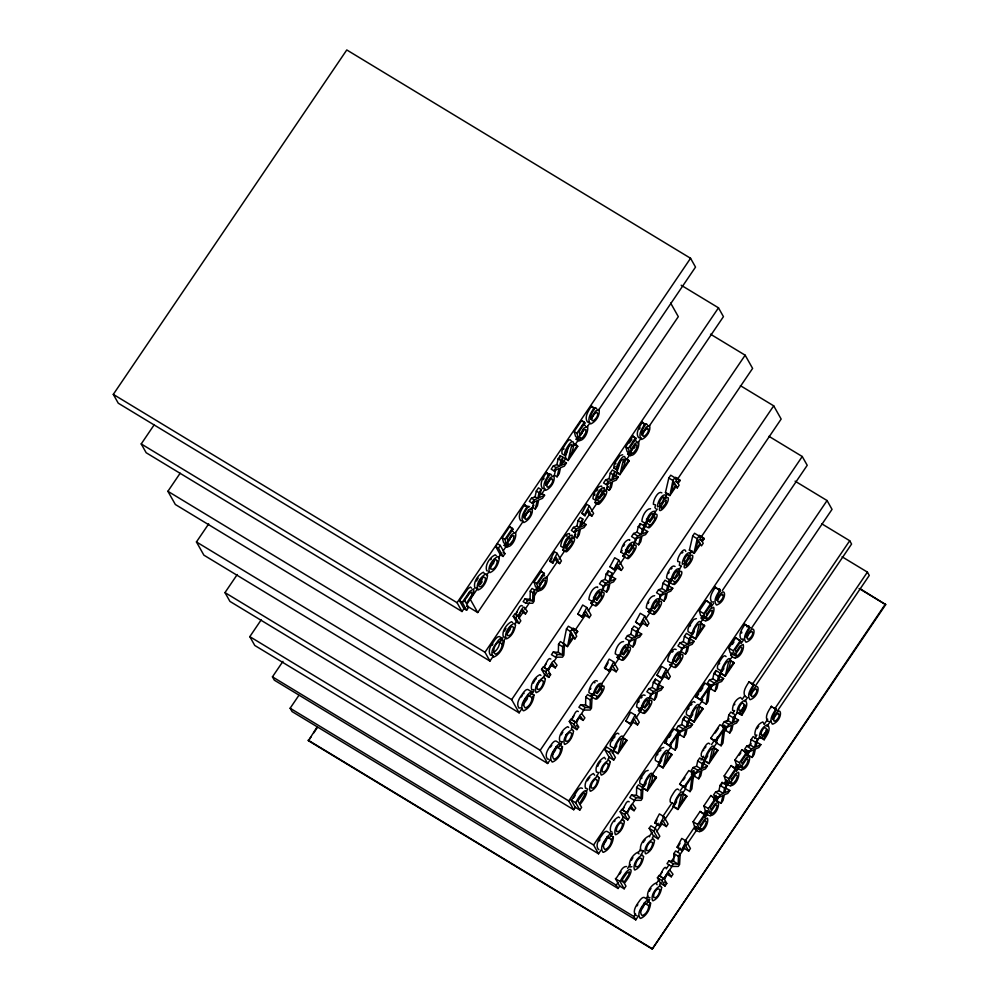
<?xml version="1.0" encoding="UTF-8"?>
<svg xmlns="http://www.w3.org/2000/svg" width="999" height="999" viewBox="0 0 999 999"><rect width="100%" height="100%" fill="white"/><g stroke="black" fill="none" stroke-linecap="round" stroke-linejoin="round"><path stroke-width="1.5" d="M530.082 599.3L530.244 591.146L532.08 588.436L534.715 590.034L534.115 601.223L532.754 603.234L525.774 603.234L523.139 601.635L524.975 598.925L530.082 599.3L532.717 600.899L532.879 592.744L534.715 590.034M558.366 652.372L558.528 644.243L560.364 641.558L564.46 644.03L563.861 655.169L562.499 657.18L555.556 657.167L551.448 654.682L553.284 651.997L558.366 652.372L562.462 654.857L562.637 646.728L564.46 644.03M585.589 705.044L585.751 697.165L587.524 694.555L592.07 697.302L591.495 708.104L590.172 710.052L583.441 710.039L578.896 707.292L580.669 704.67L585.589 705.044L590.134 707.791L590.297 699.924L592.07 697.302M636.475 795.341L631.555 794.979L629.782 797.589L634.315 800.349L641.058 800.349L642.382 798.401L642.956 787.612L641.183 790.221L641.021 798.101L636.475 795.341L636.638 787.462L638.411 784.852L647.502 790.833L656.455 777.647L651.473 774.138M673.713 861.413L673.875 853.546L675.649 850.923L680.182 853.683L679.607 864.472L678.284 866.433L671.553 866.42L667.007 863.66L668.781 861.051L673.713 861.413L678.246 864.172L678.408 856.293L680.182 853.683M482.854 576.898L481.356 581.443L478.121 585.214M583.503 428.933L582.08 432.867L578.346 438.211L575.611 436.551L574.15 431.531L581.668 420.442L584.927 423.014L578.983 431.78L579.757 434.577L583.916 428.146L587.462 426.348C589.335 431.431 582.392 444.992 576.148 439.198L577.322 437.462M671.203 742.831L670.616 747.289L675.162 750.037L676.985 747.352L678.808 732.23L673.975 728.958L664.747 742.569L669.717 746.078L677.11 735.189L675.162 750.037M686.076 784.402L685.501 788.86L690.034 791.62L691.857 788.935L693.693 773.813L688.848 770.529L679.62 784.14L684.602 787.662L691.982 776.76L690.034 791.62M702.285 696.99L701.698 701.435L706.243 704.195L708.054 701.51L709.889 686.388L705.057 683.116L695.828 696.715L700.799 700.237L708.191 689.335L706.243 704.195M717.357 737.075L716.57 743.019L721.116 745.766L722.939 743.094L724.762 727.959L719.929 724.687L710.701 738.298L715.671 741.807L723.064 730.918L721.116 745.766M685.801 551.423C684.477 545.554 676.56 557.942 677.747 561.525L678.821 561.725M549.9 478.421L549.038 481.431L546.191 485.252M741.645 633.116L741.82 632.105M534.19 500.374L532.504 507.367L535.239 509.015L537.262 500.636L532.055 503.009L529.32 501.361L531.48 498.176L535.077 496.778L536.288 491.083L538.473 487.862L541.208 489.522L539.26 497.677L544.605 495.204L541.87 493.543L539.198 494.78M532.055 503.009L534.215 499.837L537.812 498.439L539.023 492.732L541.208 489.522M555.681 469.567L554.333 475.162L557.067 476.81L559.09 468.431L553.896 470.804L551.161 469.155L553.309 465.971L556.905 464.572L558.129 458.878L560.302 455.656L563.036 457.317L561.101 465.472L566.445 462.999L563.698 461.338L561.026 462.574M553.896 470.804L556.056 467.632L559.64 466.233L560.864 460.527L563.036 457.317M575.736 530.869L574.437 536.251L577.072 537.849L579.02 529.782L574.013 532.067L571.378 530.469L573.451 527.41L576.91 526.061L578.084 520.579L580.182 517.482L582.817 519.08L580.943 526.923L586.101 524.537L583.466 522.952L580.894 524.138M574.013 532.067L576.086 529.008L579.545 527.659L580.719 522.165L582.817 519.08M607.929 483.391L606.63 488.773L609.265 490.372L611.201 482.292L606.206 484.59L603.571 482.992L605.644 479.92L609.103 478.583L610.277 473.089L612.375 469.992L615.009 471.59L613.136 479.445L618.281 477.06L615.646 475.462L613.074 476.66M606.206 484.59L608.279 481.518L611.738 480.182L612.911 474.687L615.009 471.59M603.508 585.564L602.534 589.585L606.643 592.07L608.566 584.04L603.583 586.313L599.487 583.828L601.56 580.781L604.994 579.445L606.168 573.975L608.254 570.891L612.362 573.376L610.489 581.193L615.621 578.821L611.513 576.336M603.583 586.313L605.656 583.266L609.103 581.93L610.264 576.46L612.362 573.376M635.551 538.286L634.59 542.307L638.686 544.792L640.621 536.75L635.639 539.035L631.543 536.55L633.603 533.491L637.05 532.167L638.224 526.698L640.309 523.613L644.405 526.098L642.544 533.916L647.677 531.543L643.568 529.058M635.639 539.035L637.712 535.976L641.146 534.64L642.32 529.183L644.405 526.098M629.37 640.272L628.421 644.168L632.966 646.915L634.84 639.123L630.019 641.333L625.474 638.586L627.472 635.626L630.819 634.328L631.942 629.02L633.978 626.036L638.511 628.796L636.713 636.375L641.683 634.065L637.137 631.318M630.019 641.333L632.017 638.373L635.364 637.075L636.488 631.78L638.511 628.796M660.439 594.417L659.502 598.314L664.048 601.073L665.921 593.281L661.088 595.491L656.543 592.732L658.553 589.772L661.9 588.486L663.024 583.179L665.047 580.194L669.592 582.941L667.794 590.521L672.764 588.224L669.355 586.163M661.088 595.491L663.099 592.532L666.433 591.233L667.569 585.938L669.592 582.941M650.761 693.406L649.825 697.302L654.357 700.062L656.243 692.27L651.41 694.48L646.865 691.72L648.875 688.761L652.21 687.462L653.346 682.167L655.369 679.183L659.914 681.93L658.104 689.51L663.074 687.212L658.528 684.452M651.41 694.48L653.408 691.52L656.755 690.222L657.879 684.914L659.914 681.93M681.83 647.564L680.893 651.46L685.439 654.208L687.312 646.415L682.479 648.626L677.946 645.878L679.944 642.919L683.291 641.62L684.415 636.326L686.45 633.329L690.983 636.088L689.185 643.668L694.155 641.358L689.61 638.611M682.479 648.626L684.49 645.666L687.836 644.38L688.96 639.073L690.983 636.088M680.244 730.569L679.308 734.465L683.853 737.225L685.726 729.432L680.893 731.643L676.348 728.883L678.358 725.923L681.693 724.625L682.829 719.33L684.852 716.345L689.397 719.093L687.599 726.673L692.557 724.375L688.024 721.615M680.893 731.643L682.904 728.683L686.238 727.384L687.374 722.077L689.397 719.093M711.325 684.727L710.389 688.623L714.934 691.37L716.807 683.578L711.975 685.789L707.429 683.041L709.44 680.082L712.774 678.783L713.91 673.488L715.933 670.491L720.479 673.251L718.668 680.831L723.638 678.521L719.093 675.774M695.129 772.152L694.193 776.048L698.726 778.795L700.611 771.003L695.779 773.214L691.233 770.466L693.231 767.507L696.578 766.208L697.714 760.901L699.737 757.916L704.283 760.676L702.472 768.256L707.442 765.946L702.896 763.199M711.975 685.789L713.985 682.829L717.319 681.543L718.456 676.236L720.479 673.251M695.779 773.214L697.777 770.254L701.123 768.955L702.247 763.661L704.283 760.676M726.198 726.298L725.262 730.194L729.807 732.954L731.68 725.162L726.847 727.372L722.314 724.612L724.312 721.653L727.659 720.366L728.783 715.059L730.806 712.075L735.351 714.822L733.553 722.402L738.523 720.104L733.978 717.344M726.847 727.372L728.858 724.412L732.192 723.114L733.328 717.806L735.351 714.822M717.482 796.64L716.545 800.536L721.078 803.296L722.964 795.504L718.131 797.714L713.586 794.954L715.596 791.995L718.93 790.709L720.067 785.401L722.09 782.417L726.635 785.164L724.824 792.744L729.794 790.446L725.249 787.699M718.131 797.714L720.129 794.754L723.476 793.456L724.6 788.161L726.635 785.164M748.551 750.798L747.614 754.695L752.16 757.454L754.033 749.65L749.2 751.872L744.667 749.113L746.665 746.153L750.012 744.854L751.136 739.56L753.171 736.575L757.704 739.322L755.906 746.902L760.876 744.605L756.33 741.845M749.2 751.872L751.211 748.913L754.545 747.614L755.681 742.307L757.704 739.322M563.411 644.105L566.445 629.02L568.356 626.211L572.452 628.696L575.274 633.703L577.235 630.819L573.126 628.334L571.828 630.257M577.235 630.819L577.672 631.593L575.711 634.477L576.698 636.226L574.9 638.885L573.913 637.137L567.507 646.59L570.554 631.505L572.452 628.696M677.272 487.887L676.286 486.138L669.867 495.591L665.446 492.544L668.818 478.022L670.716 475.212L674.824 477.697L677.634 482.704L679.595 479.82L675.486 477.335L680.032 480.594L678.084 483.479L679.07 485.227L677.272 487.887L675.212 486.638M669.867 495.591L672.914 480.507L674.824 477.697M689.435 550.062L692.694 535.988L694.542 533.254L699.088 536.013L701.822 540.871L703.708 538.074L699.163 535.314L704.133 538.836L702.247 541.62L703.196 543.319L701.46 545.891L700.499 544.193L694.28 553.371L689.435 550.062L694.28 553.371M693.98 552.822L697.24 538.736L699.088 536.013M559.652 458.379L560.302 455.656M607.642 573.501L608.254 570.891M639.685 526.223L640.309 523.613M654.645 682.205L655.369 679.183M684.128 719.367L684.852 716.345M715.209 673.526L715.933 670.491M721.365 785.451L722.09 782.417M511.476 535.751L509.515 539.972L506.58 542.894M634.652 444.892L632.767 448.963L629.944 451.773M594.63 495.279L594.917 494.093M590.521 689.273L590.809 688.124M601.86 493.881L602.047 493.244M568.955 445.604L564.972 458.154L568.119 460.527L577.734 446.341L574.537 443.856L572.902 446.278M620.704 460.314L616.87 472.39L619.892 474.687L629.158 461.014L626.086 458.641L623.713 462.125M469.493 592.007L467.095 596.665M568.119 460.527L571.952 444.355L569.705 445.279L567.432 448.638A4.408 1.324 -58.8 0 0 566.47 451.061L566.57 452.647L564.71 455.394L561.975 453.746L561.925 451.261A7.667 2.31 -58.8 0 1 563.536 447.302C564.922 445.404 568.906 436.95 571.191 440.671M619.892 474.687L623.588 459.115L621.428 460.002L619.23 463.236A4.246 1.274 -58.8 0 0 618.319 465.571L618.418 467.095L616.62 469.742L613.985 468.144L613.935 465.759A7.38 2.223 -58.8 0 1 615.484 461.95L619.954 455.631L622.689 454.732M623.126 737.662L626.96 740.484L618.019 753.671L613.473 750.923L613.998 747.464M618.019 753.671L621.578 738.636L619.492 739.497L617.382 742.632A4.096 1.236 -58.8 0 0 616.495 744.879L616.583 746.353L614.847 748.913L610.302 746.153L610.264 743.855A7.13 2.148 -58.8 0 1 611.763 740.172C613.049 738.411 616.758 730.544 618.881 734.003M700.811 623.051L704.657 625.874L695.704 639.073L691.158 636.313L691.683 632.854M642.582 787.412L643.481 784.627M695.704 639.073L699.275 624.038L697.19 624.887L695.067 628.021A4.096 1.236 -58.8 0 0 694.18 630.269L694.28 631.743L692.544 634.303L687.999 631.543L687.949 629.245A7.13 2.148 -58.8 0 1 689.447 625.561L693.768 619.467L696.403 618.593M647.127 790.172L651.073 775.798L648.988 776.66L646.865 779.794A4.096 1.236 -58.8 0 0 645.978 782.042L646.078 783.516L644.343 786.076L639.797 783.316L639.747 781.018A7.13 2.148 -58.8 0 1 641.246 777.334L645.566 771.228L648.201 770.366M668.144 751.91L671.99 754.732L663.036 767.919L658.491 765.172L659.015 761.713M663.036 767.919L666.608 752.884L664.522 753.745L662.399 756.88A4.096 1.236 -58.8 0 0 661.513 759.115L661.613 760.601L659.877 763.149L655.332 760.401L655.282 758.104A7.13 2.148 -58.8 0 1 656.78 754.42L661.101 748.313L663.736 747.452M699.225 706.056L703.059 708.878L694.118 722.077L689.572 719.317L690.097 715.858M694.118 722.077L697.677 707.042L695.591 707.891L693.481 711.026A4.096 1.236 -58.8 0 0 692.594 713.274L692.682 714.747L690.946 717.307L686.413 714.56L686.363 712.25A7.13 2.148 -58.8 0 1 687.861 708.578C689.148 706.805 692.856 698.95 694.979 702.409M683.029 793.481L686.862 796.303L677.921 809.502L673.376 806.742L673.9 803.283M730.306 660.214L734.14 663.036L725.199 676.236L720.654 673.476L721.178 670.017M677.921 809.502L681.48 794.467L679.395 795.316L677.285 798.451A4.096 1.236 -58.8 0 0 676.398 800.699L676.485 802.172L674.75 804.732L670.204 801.972L670.154 799.675A7.13 2.148 -58.8 0 1 671.653 795.991C672.951 794.23 676.66 786.375 678.771 789.834M725.199 676.236L728.758 661.201L726.673 662.05L724.562 665.184A4.096 1.236 -58.8 0 0 723.676 667.432L723.763 668.905L722.027 671.465L717.482 668.706L717.444 666.408A7.13 2.148 -58.8 0 1 718.943 662.724C720.229 660.963 723.938 653.109 726.061 656.568M714.11 747.639L717.944 750.461L708.99 763.648L704.457 760.901L704.969 757.442M708.99 763.648L712.562 748.613L710.476 749.475L708.353 752.609A4.096 1.236 -58.8 0 0 707.467 754.857L707.567 756.33L705.831 758.89L701.286 756.131L701.236 753.833A7.13 2.148 -58.8 0 1 702.734 750.149C704.033 748.388 707.729 740.521 709.852 743.98M655.569 504.832L654.894 507.567L655.856 508.803M679.844 561.975L679.357 565.422L680.706 565.646M538.886 681.655L539.185 680.756M504.72 631.106L505.019 630.207M597.739 766.408L598.026 765.546M527.847 512L523.776 517.832M594.705 413.374L590.634 419.205M645.504 429.283L641.583 434.902M521.441 609.889L522.839 612.375L525.474 613.96L527.272 611.313L524 607.092A4.695 1.411 -58.8 0 0 522.215 608.516L517.994 615.996L515.359 614.397L519.58 606.917A4.695 1.411 -58.8 0 1 521.366 605.494L522.539 606.006M551.161 665.384L555.257 667.869L557.042 665.222L553.783 661.013A4.67 1.411 -58.8 0 0 552.01 662.437L547.814 669.879L543.706 667.407L547.914 659.952A4.67 1.411 -58.8 0 1 549.687 658.528L550.861 659.04M578.608 717.657L583.154 720.404L584.89 717.856L581.73 713.773A4.533 1.361 -58.8 0 0 580.007 715.147L575.923 722.364L571.391 719.617L575.461 712.399A4.533 1.361 -58.8 0 1 577.185 711.013L578.321 711.513M629.495 807.954L634.028 810.713L635.764 808.154L632.604 804.07A4.533 1.361 -58.8 0 0 630.881 805.456L626.81 812.674L622.265 809.914L626.336 802.697A4.533 1.361 -58.8 0 1 628.071 801.323L629.208 801.81M666.72 874.038L671.266 876.785L673.001 874.225L669.842 870.141A4.533 1.361 -58.8 0 0 668.119 871.528L664.048 878.745L659.502 875.986L663.573 868.768A4.533 1.361 -58.8 0 1 665.297 867.394L666.433 867.881M542.844 580.769L539.11 586.525M544.492 667.232L544.917 666.083M660.264 875.836L660.664 874.712M476.61 581.031L477.035 580.069M533.404 683.141L533.816 682.217M561.401 734.877L561.788 733.99M631.443 860.439L631.83 859.54M649.512 891.258L649.899 890.359M599.412 840.908L599.924 839.759M734.515 704.882L734.864 704.095M648.201 603.458L648.838 602.047M668.493 573.526L669.13 572.102M638.511 702.447L639.148 701.036M598.888 492.232L599.6 490.696M516.57 613.074L517.182 611.838M572.552 718.343L573.901 715.908M623.438 808.641L624.025 807.442M580.332 435.277L583.928 429.92L586.001 429.57L585.714 432.792L583.104 436.963L581.293 438.386L578.821 437.15M569.38 542.095L566.745 546.203L564.472 547.302L562.662 549.974L564.048 550.149M601.573 494.605L598.925 498.713L596.653 499.825L594.855 502.485L595.641 502.884M559.615 563.598L556.006 557.192L552.784 563.249L549.662 560.776L554.507 551.735L557.142 553.334L561.426 560.938L559.615 563.598L556.98 562.012L554.82 558.166M552.784 563.249L552.297 562.375L557.142 553.334M591.808 516.121L588.199 509.715L584.977 515.771L581.843 513.299L586.688 504.258L589.323 505.856L593.606 513.461L591.808 516.121L589.173 514.522L587 510.676M584.977 515.771L584.477 514.897L589.323 505.856M589.248 617.719L585.651 611.338L582.454 617.37L577.859 614.01L582.679 605.007L586.788 607.492L591.046 615.059L589.248 617.719L585.152 615.234L583.716 612.674M582.454 617.37L581.955 616.495L586.788 607.492M621.303 570.441L617.707 564.048L614.497 570.079L609.914 566.733L614.735 557.729L618.831 560.214L623.101 567.782L621.303 570.441L617.207 567.956L615.771 565.397M614.497 570.079L614.01 569.218L618.831 560.214M616.108 671.778L612.624 665.596L609.515 671.44L604.495 667.844L609.178 659.115L613.723 661.875L617.857 669.218L616.108 671.778L611.575 669.03M609.515 671.44L609.04 670.604L613.723 661.875M647.19 625.936L643.706 619.755L640.596 625.599L635.576 622.002L640.259 613.274L644.805 616.021L648.938 623.364L647.19 625.936L642.644 623.189M640.596 625.599L640.122 624.75L644.805 616.021M637.512 724.924L634.015 718.731L630.906 724.587L625.886 720.991L630.569 712.25L635.114 715.009L639.248 722.352L637.512 724.924L632.966 722.165M630.906 724.587L630.431 723.738L635.114 715.009M668.581 679.083L665.097 672.889L661.987 678.733L656.967 675.137L661.65 666.408L666.196 669.168L670.329 676.51L668.581 679.083L664.048 676.323M661.987 678.733L661.513 677.896L666.196 669.168M666.333 826.573L662.849 820.391L659.74 826.235L654.72 822.639L659.402 813.91L663.948 816.658L668.081 824L666.333 826.573L661.8 823.825M659.74 826.235L659.265 825.386L663.948 816.658M688.698 851.073L685.202 844.892L682.092 850.736L677.072 847.14L681.755 838.411L686.301 841.158L690.434 848.501L688.698 851.073L684.153 848.326M682.092 850.736L681.618 849.887L686.301 841.158M550.149 561.65L552.085 558.016M604.969 668.693L608.079 662.837M655.194 823.488L657.067 819.979M678.171 846.815L680.044 843.306M505.419 629.283L505.931 628.334M538.473 682.579L536.675 685.439M565.809 735.264L566.308 734.327M587.462 780.806L587.961 779.894M598.413 764.647L598.901 763.736M757.217 728.596L757.654 727.784M492.22 645.317L492.894 644.068M637.15 905.843L637.799 904.644M634.19 448.226L635.002 446.803M623.588 546.153L624.575 544.53M565.621 541.483L566.695 539.71M545.516 664.847L546.303 663.586M661.251 873.513L662.012 872.289M477.559 579.095L478.196 578.084M534.315 681.281L534.927 680.319M562.275 733.079L562.874 732.142M632.33 858.628L632.916 857.691M643.269 842.482L643.868 841.545M650.386 889.447L650.986 888.511M521.341 696.952L522.152 695.666M470.292 599.2L473.763 592.931L473.738 588.811L469.855 591.383L462.2 602.372L466.633 610.227L468.568 607.38L466.833 604.295L477.772 588.299M464.647 607.654L462.025 611.525L118.257 403.196L113.299 394.38L346.778 49.95L690.559 258.279L695.516 267.095L598.451 410.277M493.456 655.918L489.947 661.076L146.179 452.747L141.221 443.931L154.333 424.587M521.74 708.965L519.118 712.836L175.349 504.507L167.894 491.296L180.145 473.226M550.287 759.615L547.664 763.486L203.883 555.157L196.441 541.945L208.691 523.888M575.474 807.167L573.726 809.739L229.945 601.41L224.987 592.607L237.225 574.55M601.161 849.924L598.538 853.795L254.77 645.466L249.812 636.65L261.176 619.88M619.842 885.901L618.094 888.486L274.313 680.157L272.452 676.847L282.954 661.363M638.398 915.996L635.776 919.867L292.008 711.538L290.147 708.229L298.888 695.329M860.077 588.723L885.701 604.62L652.222 949.05L308.441 740.721L316.883 727.272M308.441 740.721L311.064 736.85M313.698 732.979L317.195 727.821M462.025 611.525L457.067 602.709L690.559 258.279M495.679 546.503L497.539 543.756L500.274 545.417L504.945 553.708L503.084 556.455L500.349 554.795L495.679 546.503L498.414 548.164L503.084 556.455M466.633 610.227L463.898 608.578L459.465 600.711L468.119 588.623L470.479 587.062L471.59 588.199M502.185 537.699L509.702 526.61L512.962 529.183L507.017 537.949L507.779 540.746L511.938 534.315L515.496 532.517C517.37 537.587 510.414 551.161 504.17 545.367L505.944 542.769L508.678 544.418L510.139 544.118L513.349 539.797L514.035 535.739C509.89 535.039 509.09 542.17 506.381 544.38L503.646 542.719L502.185 537.699L504.92 539.36L506.381 544.38M527.335 506.268C524.662 510.764 519.742 517.107 523.326 522.315L523.901 522.539C528.833 520.554 533.828 513.386 532.017 508.079L528.558 509.777L523.963 517.519L524.025 514.647A7.767 2.335 -58.8 0 1 525.624 510.689L527.822 507.117L524.6 504.607C521.928 509.103 517.007 515.447 520.591 520.654L521.878 520.804M549.175 474.063C546.49 478.558 541.57 484.902 545.154 490.109L545.741 490.334C550.661 488.349 555.656 481.181 553.846 475.874L550.387 477.572L545.791 485.314L545.854 482.442A7.767 2.335 -58.8 0 1 547.452 478.484L549.65 474.912L546.441 472.402C543.756 476.898 538.836 483.241 542.42 488.449L543.706 488.598M594.193 407.642C591.52 412.137 586.6 418.481 590.184 423.688L590.759 423.913C595.691 421.928 600.686 414.76 598.876 409.453L595.416 411.151L590.821 418.893L590.884 416.034A7.767 2.335 -58.8 0 1 592.482 412.075L594.68 408.491L591.458 405.994C588.786 410.477 583.866 416.82 587.449 422.028L588.736 422.177M524.737 505.969L524.6 504.607M546.565 473.763L546.441 472.402M591.595 407.342L591.458 405.994M498.414 548.164L500.274 545.417M504.92 539.36L512.437 528.259M578.346 438.211L576.885 433.191L584.403 422.102M463.611 601.798L469.555 593.281L472.177 592.07L471.628 595.267L466.358 603.446L464.61 600.362M480.394 584.427L482.142 581.855M486.513 575.399L489.135 571.528M498.763 557.342L501.386 553.471M503.134 550.886L506.63 545.729M515.372 532.829L523.239 521.216M531.118 509.615L533.953 505.232M541.608 494.13L545.104 488.973M562.262 463.461L566.096 458.004M574.837 445.104L578.334 439.947M587.087 427.048L589.71 423.176M506.905 547.027L508.678 544.418M578.883 440.859L580.644 438.261M577.272 445.517L569.905 456.393C575.899 445.467 574.7 433.491 566.271 448.963A7.667 2.31 -58.8 0 0 564.66 452.922L564.71 455.394M535.239 509.015L537.412 505.819L538.698 499.912L542.445 498.389L544.605 495.204M557.067 476.81L559.24 473.613L560.526 467.707L564.285 466.183L566.445 462.999M467.082 606.093L477.734 612.549L678.309 316.671L670.654 303.084M489.947 661.076L484.99 652.26L718.481 307.829L681.168 285.227M534.078 581.942L541.321 571.253L544.455 573.738L538.736 582.18L539.472 584.877L543.468 578.683L546.89 576.947C548.701 581.83 542.007 594.892 535.988 589.323L537.687 586.813L540.322 588.411L541.745 588.124L544.83 583.965L545.491 580.057C541.508 579.383 540.721 586.238 538.111 588.374L535.476 586.775L534.078 581.942L536.713 583.541L538.111 588.374M625.711 446.765L632.954 436.088L636.088 438.573L630.369 447.003L631.106 449.7L635.102 443.506L638.523 441.77C640.334 446.665 633.641 459.727 627.622 454.145L629.32 451.648L631.955 453.246L633.378 452.947L636.463 448.788L637.112 444.88C633.129 444.205 632.355 451.061 629.745 453.196L627.11 451.598L625.711 446.765L628.346 448.364L629.745 453.196M645.017 423.763C642.432 428.096 637.699 434.19 641.146 439.21L641.708 439.435C646.453 437.525 651.261 430.619 649.512 425.512L646.178 427.135L641.758 434.59L641.82 431.843A7.48 2.248 -58.8 0 1 643.356 428.022L645.466 424.587L642.382 422.165C639.797 426.498 635.052 432.604 638.511 437.612L639.747 437.762M629.37 442.994L631.818 439.385M525.474 613.96L522.952 609.914L520.604 612.162L518.543 616.845L520.804 620.854L519.005 623.501L516.371 621.902L513.211 616.283L514.91 613.773L517.994 615.996M613.985 468.144L615.184 466.383M536.713 583.541L543.956 572.852M628.346 448.364L635.589 437.674M519.005 623.501L515.846 617.882L517.544 615.372M525.774 603.234L527.609 600.524L532.717 600.899M569.542 534.24L569.418 533.528C564.747 533.478 560.814 541.608 560.764 546.203L563.399 547.789L567.02 540.072L569.767 537.4L570.054 539.772L566.908 545.067L567.345 545.854L571.89 540.596L572.577 541.758L571.628 544.48L567.594 549.175L564.472 547.302M601.735 486.75L601.61 486.051C596.94 486.001 592.994 494.118 592.956 498.713L595.591 500.312L599.213 492.594L601.947 489.922L602.235 492.295L599.088 497.589L599.537 498.376L604.083 493.119L604.77 494.28L603.808 497.002L599.775 501.685L596.653 499.825M493.269 652.634C496.803 650.724 499.6 646.428 499.55 642.345L501.423 639.572L504.058 641.171C503.833 647.414 499.6 654.695 493.781 657.092L493.119 656.83C489.435 651.485 495.017 645.067 498.014 640.734A8.079 2.435 -58.8 0 1 500.699 638.386L502.509 638.436L500.636 641.196C496.141 641.67 491.246 650.586 495.342 654.22C499.35 653.121 502.16 648.014 502.185 643.93L504.058 641.171M574.437 536.251L575.836 534.203M606.63 488.773L608.016 486.713M503.071 641.72L505.694 637.861M515.309 623.663L517.057 621.091M518.806 618.506L523.189 612.05M524.937 609.477L529.308 603.021M533.678 596.578L538.049 590.122M545.916 578.521L557.292 561.75M559.04 559.165L565.159 550.137M573.026 538.523L574.775 535.951M582.654 524.338L589.647 514.01M591.396 511.438L597.514 502.41M605.382 490.796L608.004 486.925M615.009 476.61L617.632 472.739M626.373 459.84L629.87 454.67M637.737 443.069L641.233 437.899M649.113 426.298L723.438 316.646L718.481 307.829M538.623 590.921L540.322 588.411M563.399 547.789C563.448 543.194 567.382 535.077 572.052 535.127L572.177 535.839A6.518 1.961 -58.8 0 1 570.766 540.059L572.927 538.049L574.2 538.236C576.997 541.62 562.05 558.578 567.107 548.901M595.591 500.312C595.629 495.716 599.575 487.587 604.245 487.649L604.37 488.349A6.518 1.961 -58.8 0 1 602.946 492.569L605.119 490.571L606.381 490.746C609.178 494.143 594.243 511.101 599.288 501.423M630.257 455.744L631.955 453.246M628.721 460.239L621.615 470.704C627.397 460.177 626.236 448.651 618.119 463.548A7.38 2.223 -58.8 0 0 616.57 467.357L616.62 469.742M577.072 537.849L579.158 534.765L580.407 529.083L584.015 527.609L586.101 524.537M609.265 490.372L611.351 487.287L612.587 481.605L616.208 480.132L618.281 477.06M519.118 712.836L511.675 699.625L745.154 355.194L710.514 334.19M555.257 667.869L552.734 663.836L550.399 666.071L548.364 670.729L550.611 674.725L548.813 677.359L544.717 674.874L541.558 669.28L543.256 666.783L547.814 669.879M628.071 550.686L625.923 553.196L624.662 553.309L629.245 556.068L632.167 553.171L634.128 549.238L634.04 547.827L632.717 547.939L628.995 552.759L628.558 551.985L631.693 546.703L631.405 544.343L628.683 547.015L625.074 554.695L620.978 552.21L622.165 550.449M592.195 603.421L590.809 603.246L592.607 600.599L597.19 603.346L597.976 602.959L601.211 598.676L601.997 595.117L600.674 595.217L596.952 600.049L593.868 598.176M624.238 556.143L622.864 555.968L624.063 554.195M645.891 524.775L643.793 525.087L644.992 523.314M548.813 677.359L545.666 671.765L547.352 669.268M555.556 657.167L557.38 654.482L562.462 654.857M597.664 587.574L597.539 586.875C592.882 586.825 588.96 594.917 588.923 599.487L593.019 601.972L596.628 594.293L599.363 591.62L599.637 593.98L596.503 599.263L596.952 600.049M650.524 508.716C645.866 508.666 641.945 516.758 641.907 521.328L646.003 523.813L649.612 516.133L651.648 513.736L652.822 513.823L652.622 515.821L649.487 521.103L649.937 521.89L653.658 517.057L654.982 516.958L654.582 519.73L651.96 523.813L650.174 525.187L645.591 522.44M521.353 707.779L518.931 708.054C515.272 702.734 520.829 696.34 523.813 692.045A8.042 2.423 -58.8 0 1 526.485 689.685L527.797 689.46L532.392 692.232L530.519 694.979C526.048 695.454 521.166 704.32 525.249 707.941C529.233 706.855 532.03 701.773 532.055 697.702L533.928 694.954L530.844 693.094M532.23 693.481L533.978 690.908M542.732 678.009L545.354 674.138M547.976 670.267L551.473 665.109M554.095 661.238L556.718 657.367M563.711 647.04L565.459 644.467M575.087 630.269L585.576 614.797M588.199 610.926L592.569 604.47M601.323 591.57L603.92 587.537M610.938 577.385L617.931 567.057M619.68 564.485L624.924 556.743M633.678 543.843L636.301 539.972M643.294 529.657L645.916 525.786M653.783 514.173L657.292 509.015M666.033 496.116L667.782 493.531M677.397 479.345L752.609 368.406L745.154 355.194M573.476 636.351L569.093 642.807L571.391 632.654L573.476 636.351L570.404 634.49M675.836 485.352L671.465 491.808L673.763 481.655L675.836 485.352L672.764 483.491M593.019 601.972C593.056 597.402 596.99 589.31 601.635 589.36L601.76 590.059A6.494 1.948 -58.8 0 1 600.349 594.268L602.509 592.27L603.771 592.457C606.555 595.829 591.67 612.712 596.703 603.084M625.074 554.695C625.112 550.112 629.033 542.032 633.691 542.082L633.816 542.782A6.494 1.948 -58.8 0 1 632.404 546.99L634.565 544.992L635.826 545.167C638.611 548.551 623.726 565.434 628.758 555.794M646.003 523.813C646.041 519.243 649.974 511.151 654.62 511.201L654.745 511.9A6.494 1.948 -58.8 0 1 653.334 516.108L655.494 514.11L656.755 514.298C659.54 517.669 644.655 534.552 649.687 524.912M606.643 592.07L608.716 589.01L609.952 583.341L613.548 581.88L615.621 578.821M638.686 544.792L640.771 541.72L642.007 536.063L645.604 534.59L647.677 531.543M547.664 763.486L540.209 750.274L773.701 405.844L740.396 385.664M583.154 720.404L580.706 716.495L578.446 718.668L576.46 723.189L578.646 727.06L576.91 729.62L572.365 726.872L569.305 721.44L570.941 719.018L575.923 722.364M592.082 696.403L590.746 696.228L592.482 693.656L597.502 696.665L598.251 696.291L601.386 692.145L602.147 688.686L600.874 688.786L597.265 693.468L594.992 692.095M617.819 657.792L617.057 657.404L618.806 654.832M648.9 611.937L648.139 611.563L649.874 608.99M669.767 581.793L668.431 581.618L670.179 579.045M576.91 729.62L573.851 724.188L575.486 721.765M583.441 710.039L585.214 707.429L590.134 707.791M597.39 681.043C593.806 678.396 588.586 688.636 588.911 692.582L593.456 695.341L596.952 687.886L599.6 685.302L599.875 687.587L596.828 692.707L597.265 693.468M623.576 641.533C619.068 641.483 615.259 649.325 615.222 653.771L619.767 656.518L623.264 649.063L625.911 646.49L626.186 648.776L623.151 653.895L623.576 654.645L627.971 649.575L628.546 651.236L626.648 655.044L623.813 657.854L619.942 655.519M654.657 595.691C650.149 595.641 646.341 603.483 646.303 607.916L650.849 610.676L654.345 603.221L656.992 600.636L657.267 602.921L654.22 608.041L654.657 608.803L659.04 603.721L659.627 605.382L657.729 609.203L654.894 612L651.011 609.677M675.074 566.433C671.503 563.786 666.271 574.025 666.608 577.984L671.141 580.731L674.637 573.276L677.285 570.704L677.559 572.989L674.525 578.109L674.949 578.858L679.345 573.788L679.932 575.449L678.021 579.258L675.187 582.067L671.316 579.732M559.902 745.429L562.524 741.558M571.266 728.658L573.026 726.086M575.649 722.215L578.271 718.343M581.768 713.186L584.39 709.315M600.998 684.802L611.5 669.318M614.123 665.446L619.368 657.717M628.421 644.168L629.77 642.182M636.863 631.905L642.981 622.877M645.604 619.005L650.849 611.276M658.716 599.662L660.851 596.341M669.218 584.178L670.966 581.605M678.833 569.992L681.455 566.121M690.197 553.221L691.957 550.636M701.573 536.451L781.156 419.056L773.701 405.844M548.788 759.203L547.365 759.04C543.806 753.87 549.2 747.677 552.085 743.506A7.805 2.348 -58.8 0 1 554.682 741.233L555.956 740.996L560.976 744.043L559.165 746.703C554.82 747.152 550.099 755.768 554.058 759.265C557.917 758.216 560.639 753.283 560.651 749.35L562.462 746.678L559.053 744.617M700.074 543.444L695.828 549.7L698.051 539.86L700.074 543.444L696.665 541.371M593.456 695.341C593.131 691.383 598.351 681.143 601.922 683.791A6.294 1.898 -58.8 0 1 600.561 687.861L602.647 685.938L603.871 686.101C606.281 689.597 592.769 705.419 597.027 696.415M619.767 656.518C619.442 652.572 624.675 642.332 628.246 644.967A6.294 1.898 -58.8 0 1 626.873 649.05L628.97 647.115L630.194 647.29C632.604 650.774 619.093 666.595 623.339 657.592M650.849 610.676C650.524 606.718 655.744 596.478 659.328 599.125A6.294 1.898 -58.8 0 1 657.954 603.196L660.052 601.273L661.276 601.435C663.686 604.932 650.162 620.754 654.42 611.75M671.141 580.731C670.816 576.785 676.048 566.545 679.62 569.18A6.294 1.898 -58.8 0 1 678.246 573.264L680.344 571.328L681.568 571.503C683.978 574.987 670.466 590.809 674.725 581.805M632.966 646.915L634.989 643.943L636.188 638.448L639.672 637.025L641.683 634.065M664.048 601.073L666.058 598.101L667.257 592.607L670.754 591.183L672.764 588.224M573.726 809.739L568.756 800.936L802.247 456.506L768.93 436.313M604.795 749.6L606.53 747.04L611.076 749.799L615.421 757.504L613.686 760.064L609.14 757.317L604.795 749.6L609.34 752.359L613.686 760.064M579.795 810.064L575.674 802.746C586.013 783.278 592.12 789.809 579.982 804.545L581.593 807.404L579.795 810.064L575.249 807.304L571.128 799.999C574.088 798.538 577.872 785.202 582.417 788.373M699.325 610.901L706.318 600.586L711.338 604.195L705.818 612.35L706.53 614.947L710.389 608.965L713.698 607.292C715.571 612.949 707.517 626.46 701.173 618.031L702.809 615.609L707.354 618.369L708.728 618.081L711.7 614.073L712.337 610.289L709.877 611.163L705.219 618.331L700.674 615.571L699.325 610.901L703.858 613.661L705.219 618.331M719.954 589.909C717.469 594.08 712.886 599.974 716.221 604.82L716.758 605.032C728.633 600.362 725.461 580.993 716.82 600.362L716.87 597.702A7.218 2.173 -58.8 0 1 718.356 594.018L720.404 590.696L715.409 587.15C712.924 591.333 708.353 597.227 711.675 602.072L713.648 601.848M573.376 798.126L575.049 795.666M715.534 588.411L715.409 587.15M609.34 752.359L611.076 749.799M703.858 613.661L710.851 603.346M639.785 710.714L638.448 710.551L640.197 707.979M645.092 695.354C641.52 692.719 636.288 702.959 636.625 706.905L641.158 709.665L644.655 702.21L647.302 699.625L647.577 701.91L644.542 707.03L644.967 707.791L649.362 702.709L649.949 704.37L648.039 708.179L645.204 710.988L641.333 708.666M676.173 649.512C672.602 646.865 667.369 657.105 667.694 661.063L672.24 663.811L675.736 656.368L678.383 653.783L678.658 656.068L675.624 661.188L676.048 661.937L680.444 656.867L681.018 658.528L679.12 662.337L676.286 665.147L672.402 662.824M649.825 697.302L651.161 695.316M585.963 791.683L587.712 789.098M596.453 776.198L599.088 772.327M607.829 759.427L609.577 756.855M612.2 752.984L613.948 750.399M622.689 737.499L633.191 722.027M635.814 718.156L641.058 710.414M648.925 698.801L650.674 696.228M658.553 684.615L664.672 675.586M666.42 673.001L671.665 665.259M679.532 653.658L682.155 649.787M690.034 638.174L691.783 635.589M700.524 622.689L703.146 618.818M711.013 607.217L713.636 603.346M722.389 590.446L807.217 465.309L802.247 456.506M641.158 709.665C640.834 705.706 646.066 695.466 649.637 698.114A6.294 1.898 -58.8 0 1 648.264 702.185L650.361 700.249L651.585 700.424C653.995 703.92 640.484 719.73 644.742 710.726M672.24 663.811C671.915 659.864 677.147 649.625 680.719 652.26A6.294 1.898 -58.8 0 1 679.345 656.343L681.443 654.407L682.667 654.582C685.077 658.066 671.553 673.888 675.811 664.884M705.719 620.791L707.354 618.369M626.535 739.722L619.68 749.837C625.262 739.672 624.138 728.546 616.296 742.931A7.13 2.148 -58.8 0 0 614.797 746.603L614.847 748.913M704.22 625.112L697.377 635.227C702.946 625.062 701.822 613.935 693.993 628.321A7.13 2.148 -58.8 0 0 692.494 631.992L692.544 634.303M654.357 700.062L656.38 697.09L657.579 691.595L661.063 690.172L663.074 687.212M685.439 654.208L687.462 651.236L688.661 645.754L692.145 644.318L694.155 641.358M598.538 853.795L593.581 844.979L827.072 500.549L795.092 481.168M734.577 654.145L736.85 655.531L738.211 655.244L740.734 652.06L742.045 648.401L741.27 647.065L739.909 647.777L734.715 655.481L730.169 652.734L728.808 648.064L735.801 637.749L740.833 641.358L735.301 649.512L736.013 652.11L739.884 646.128L743.181 644.455C745.054 650.112 737 663.623 730.656 655.194L732.304 652.772M749.45 627.072C746.952 631.243 742.382 637.137 745.716 641.982L746.253 642.195C758.129 637.524 754.944 618.156 746.303 637.524L746.365 634.865A7.218 2.173 -58.8 0 1 747.851 631.181L749.887 627.859L744.904 624.313C742.419 628.496 737.836 634.39 741.171 639.235L743.144 639.01M665.184 743.331L666.82 740.908M669.28 737.274L670.928 734.852M696.253 697.477L698.713 693.855M700.361 691.433L702.821 687.799M732.342 644.43L733.915 642.095M634.028 810.713L631.593 806.792L629.333 808.965L627.347 813.498L629.52 817.357L627.784 819.917L623.251 817.17L620.192 811.737L621.828 809.315L626.81 812.674M669.717 746.078L669.293 745.316L678.521 731.705M700.799 700.237L700.374 699.475L709.59 685.863M734.715 655.481L733.353 650.824L740.346 640.509M627.784 819.917L624.725 814.497L626.373 812.075M634.315 800.349L636.088 797.726L641.021 798.101M610.789 835.738L612.537 833.154M621.278 820.254L623.9 816.383M631.768 804.769L635.277 799.612M651.885 775.099L658.878 764.784M667.632 751.885L671.128 746.728M678.121 736.4L679.869 733.828M687.737 722.215L690.359 718.343M699.113 705.444L702.909 699.65M708.728 691.258L711.738 686.638M729.72 660.289L732.342 656.418M741.083 643.518L743.706 639.647M751.573 628.046L832.03 509.365L827.072 500.549M598.888 849.6L598.239 849.337C594.692 844.18 600.087 837.986 602.971 833.803A7.805 2.348 -58.8 0 1 605.569 831.53L606.83 831.305L611.863 834.34L610.052 837.012C605.706 837.462 600.973 846.066 604.944 849.575C608.803 848.513 611.513 843.581 611.538 839.647L613.349 836.975L611.076 835.601M735.202 657.954L736.85 655.531M656.018 776.885L649.175 787C654.745 776.835 653.621 765.709 645.791 780.094A7.13 2.148 -58.8 0 0 644.293 783.765L644.343 786.076M671.553 753.97L664.71 764.085C670.279 753.92 669.155 742.781 661.326 757.167A7.13 2.148 -58.8 0 0 659.827 760.851L659.877 763.149M702.634 708.129L695.779 718.231C701.36 708.079 700.237 696.94 692.407 711.325A7.13 2.148 -58.8 0 0 690.908 715.009L690.946 717.307M733.716 662.275L726.86 672.389C732.442 662.225 731.318 651.098 723.476 665.484A7.13 2.148 -58.8 0 0 721.977 669.155L722.027 671.465M683.853 737.225L685.863 734.253L687.062 728.758L690.559 727.334L692.557 724.375M714.934 691.37L716.945 688.398L718.144 682.916L721.64 681.48L723.638 678.521M649.163 828.346L650.898 825.786L655.444 828.533L659.79 836.25L658.054 838.798L653.508 836.051L649.163 828.346L653.708 831.093L658.054 838.798M624.163 888.798L620.042 881.493C630.381 862.025 636.488 868.543 624.35 883.278L625.961 886.138L624.163 888.798L619.617 886.038L615.496 878.733C619.105 876.135 621.191 866.033 626.573 866.495M753.546 684.552C751.048 688.723 746.478 694.617 749.812 699.462L750.349 699.675C762.225 695.004 759.04 675.636 750.399 695.004L750.461 692.344A7.218 2.173 -58.8 0 1 751.947 688.661L753.983 685.339L749 681.793C746.515 685.976 741.932 691.87 745.266 696.715L746.465 696.852M619.417 874.412L621.078 871.952M683.341 780.057L684.977 777.634M715.234 733.004L718.518 728.159M618.094 888.486L616.233 885.176L617.981 882.604M627.597 868.406L630.219 864.535M638.086 852.934L640.709 849.063M649.462 836.163L652.085 832.292M654.707 828.421L658.204 823.263M662.574 816.807L672.19 802.622M680.069 791.008L683.566 785.851M691.433 774.237L694.055 770.366M701.048 760.052L703.671 756.181M711.55 744.567L715.047 739.41M722.914 727.796L724.662 725.212M727.284 721.353L729.033 718.768M732.529 713.611L734.29 711.026M742.157 699.412L744.779 695.554M752.647 683.94L849.712 540.746L821.74 523.788M653.708 831.093L655.444 828.533M684.602 787.662L684.165 786.9L693.393 773.288M715.671 741.807L715.247 741.046L724.475 727.447M725.262 730.194L726.61 728.221M640.821 854.944L643.443 851.073M652.197 838.173L653.945 835.589M656.568 831.717L661.813 823.988M664.435 820.117L674.063 805.918M682.804 793.019L685.426 789.148M692.419 778.833L695.042 774.962M702.909 763.348L704.67 760.776M713.411 747.876L716.907 742.707M723.9 732.392L725.649 729.807M733.528 718.206L737.025 713.036M744.892 701.435L747.514 697.564M755.381 685.951L851.573 544.055L849.712 540.746M623.9 882.492L628.808 874.887L629.32 871.902L626.885 873.039L622.29 879.62L623.9 882.492L621.628 881.118M686.438 795.541L679.582 805.656C685.164 795.491 684.04 784.365 676.198 798.75A7.13 2.148 -58.8 0 0 674.7 802.422L674.75 804.732M717.507 749.7L710.664 759.814C716.233 749.65 715.122 738.523 707.28 752.909A7.13 2.148 -58.8 0 0 705.781 756.58L705.831 758.89M741.807 715.272L741.358 714.485L745.017 707.392L744.917 704.794L741.246 711.463L739.173 713.411L737.125 713.224C736.575 708.241 740.197 701.835 744.992 700.224C749.55 704.357 744.205 711.288 741.807 715.272L737.262 712.512M698.726 778.795L700.749 775.823L701.947 770.329L705.431 768.905L707.442 765.946M729.807 732.954L731.83 729.982L733.029 724.487L736.513 723.064L738.523 720.104M698.863 827.821L701.136 829.195L702.509 828.908L705.019 825.736L706.33 822.077L705.556 820.741L704.195 821.453L699 829.158L694.455 826.398L693.106 821.74L700.099 811.425L705.119 815.034L699.6 823.176L700.311 825.773L704.17 819.792L707.479 818.131C709.352 823.788 701.298 837.299 694.954 828.87L696.59 826.448M709.652 811.912L711.925 813.298L713.286 813.011L715.808 809.827L717.12 806.168L716.345 804.832L714.972 805.544L709.789 813.248L705.244 810.501L703.883 805.831L710.876 795.516L715.908 799.125L710.376 807.267L711.088 809.877L714.959 803.895L718.256 802.222C720.129 807.879 712.075 821.39 705.731 812.961L707.379 810.539M729.944 781.98L732.217 783.353L733.578 783.066L736.101 779.882L737.412 776.223L736.638 774.899L735.276 775.599L730.082 783.316L725.536 780.556L724.175 775.886L731.168 765.571L736.201 769.18L730.681 777.334L731.393 779.932L735.252 773.95L738.561 772.277C740.434 777.934 732.367 791.458 726.036 783.016L727.672 780.594M740.721 766.071L742.994 767.444L744.367 767.157L746.877 763.985L748.201 760.326L747.414 758.99L746.053 759.702L740.858 767.407L736.325 764.66L734.964 759.989L741.957 749.675L746.977 753.283L741.458 761.425L742.17 764.023L746.041 758.054L749.337 756.38C751.211 762.037 743.156 775.549 736.812 767.12L738.461 764.697M775.898 709.053C773.413 713.224 768.83 719.118 772.165 723.963L772.702 724.175C784.577 719.505 781.393 700.137 772.751 719.505L772.814 716.845A7.218 2.173 -58.8 0 1 774.3 713.161L776.335 709.839L771.353 706.293C768.868 710.476 764.285 716.37 767.619 721.203L768.818 721.353M739.285 755.182L740.858 752.859M771.478 707.554L771.353 706.293M671.266 876.785L668.818 872.876L666.558 875.049L664.572 879.57L666.758 883.441L665.022 886.001L660.476 883.241L657.417 877.809L659.053 875.386L664.048 878.745M635.776 919.867L633.915 916.558L635.664 913.985M646.153 898.501L647.901 895.928M656.655 883.029L659.278 879.157M666.271 868.83L668.893 864.959M671.515 861.088L675.012 855.931M677.634 852.06L680.257 848.188M684.627 841.745L695.129 826.26M703.87 813.361L705.619 810.788M713.486 799.175L716.121 795.304M723.988 783.691L726.61 779.819M734.477 768.219L737.1 764.347M744.967 752.734L746.728 750.149M749.35 746.278L751.098 743.706M754.595 738.548L756.343 735.963M764.21 724.35L767.707 719.193M774.7 708.878L867.407 572.127L842.082 556.793M699 829.158L697.639 824.487L704.632 814.173M709.789 813.248L708.428 808.591L715.421 798.263M730.082 783.316L728.721 778.646L735.714 768.331M740.858 767.407L739.51 762.736L746.503 752.422M665.022 886.001L661.962 880.569L663.598 878.146M671.553 866.42L673.326 863.798L678.246 864.172M648.014 901.81L649.762 899.225M659.39 885.039L661.138 882.454M663.761 878.583L666.383 874.712M669.005 870.853L672.502 865.683M679.495 855.369L684.74 847.627M686.5 845.042L696.99 829.57M704.857 817.956L707.479 814.085M716.233 801.186L717.981 798.613M725.848 787L728.471 783.129M736.338 771.515L738.96 767.644M746.84 756.031L748.963 752.709M756.455 741.845L759.952 736.688M766.945 726.373L770.441 721.203M777.447 710.888L869.267 575.436L867.407 572.127M636.9 915.584L635.476 915.409C631.93 910.251 637.312 904.058 640.209 899.887A7.805 2.348 -58.8 0 1 642.794 897.601L644.068 897.377L649.088 900.411L647.277 903.084C642.944 903.533 638.211 912.137 642.17 915.646C646.041 914.584 648.751 909.664 648.776 905.718L650.574 903.059L648.314 901.672M699.5 831.618L701.136 829.195M710.277 815.708L711.925 813.298M730.581 785.776L732.217 783.353M741.358 769.867L742.994 767.444M764.16 739.76L763.711 738.973L767.369 731.892L767.269 729.282L763.598 735.963L761.525 737.911L759.477 737.712C758.928 732.742 762.549 726.335 767.344 724.725C771.902 728.858 766.558 735.788 764.16 739.76L760.751 737.699M721.078 803.296L723.101 800.324L724.3 794.829L727.784 793.406L729.794 790.446M752.16 757.454L754.183 754.47L755.381 748.988L758.865 747.564L760.876 744.605M652.222 949.05L885.401 604.07M599.5 762.799L600.761 761.201M588.548 778.958L589.81 777.347M758.191 726.96L758.753 726.198M596.578 490.996L597.702 489.485M550.486 747.015L551.785 745.279M649 519.805L646.078 522.702M596.016 597.964L593.094 600.861M643.493 705.431L640.659 708.241M613.923 738.086L614.947 736.738M704.907 748.064L705.931 746.715M566.445 547.976L567.37 546.815M490.671 559.752L491.333 558.978M535.589 679.407L536.226 678.658M614.397 821.553L615.009 820.841M644.505 840.659L645.129 839.934M552.085 755.207L555.407 750.249L556.118 746.59L560.651 749.35M602.971 845.504L606.293 840.546L606.992 836.9L611.538 839.647M640.197 911.575L643.518 906.617L644.23 902.971M523.501 693.868L524.1 693.219M632.467 441.908L633.316 441.058M547.652 475.911L548.488 475.074M643.543 425.537L644.355 424.737M672.364 577.984L670.641 579.308M593.706 693.543L594.68 692.594M672.489 662.012L673.463 661.063M671.191 569.068L672.065 568.206M672.277 652.147L673.164 651.286M641.208 697.989L642.082 697.127M507.055 633.828L510.114 629.645L510.939 625.586M523.051 704.794L527.235 698.988L527.959 695.217L532.055 697.702M691.058 705.144L691.957 704.307M659.977 750.986L660.888 750.149M582.042 425.611L583.591 424.6M541.683 576.236L542.469 575.624M593.518 408.666L595.641 407.629L596.765 408.928M526.66 507.28L528.783 506.243L529.657 506.868M746.815 626.798L748.788 625.836L749.887 627.847L744.904 624.313M489.897 567.832L493.681 563.074L494.542 558.853M738.96 766.683L736.812 767.12M707.879 812.524L705.731 812.961M578.546 436.738L579.383 436.288M477.11 587.762L474.95 588.136C472.852 582.392 478.096 574.675 483.379 572.215L484.765 574.038M533.878 689.597L531.818 689.947C529.732 684.465 534.877 677.035 539.897 674.687L540.934 675.449M642.856 850.549L640.846 850.886C638.898 845.541 643.781 838.373 648.688 836.088L649.65 836.762M631.905 866.695L629.894 867.032C627.884 861.725 632.866 854.52 637.737 852.234L639.023 853.945M649.974 897.514L647.964 897.851C646.016 892.519 650.898 885.351 655.806 883.054L657.092 884.752M510.889 531.143L512.25 530.669L513.399 532.005M645.129 424.163L646.403 423.738L647.477 425M549.288 474.475L550.624 474.038L551.735 475.349M718.069 589.085L719.305 588.673L720.341 589.885M751.66 683.728L752.884 683.316L753.933 684.527M774.013 708.216L775.236 707.816L776.285 709.028M734.627 710.651L732.592 710.464C732.03 705.494 735.651 699.088 740.459 697.464L741.608 698.563M756.98 735.152L754.944 734.964C754.382 729.994 758.004 723.588 762.811 721.965L764.422 724.2M577.722 439.223L576.148 439.198M629.145 454.17L627.622 454.145M505.744 545.392L504.17 545.367M702.634 618.056L701.173 618.031M727.497 783.041L726.036 783.016M696.415 828.883L694.954 828.87M566.433 536.076L567.132 535.801M594.38 682.816L595.054 682.554M670.866 664.872L669.53 664.697L674.075 667.457M654.507 504.557L653.396 504.358C652.884 500.387 658.316 490.147 661.85 492.857M504.67 637.125L503.421 637.05C501.386 631.518 506.456 624.088 511.538 621.715L512.574 622.477M561.063 741.558L559.852 741.483C557.892 736.138 562.787 728.97 567.694 726.673L568.693 727.422M597.689 772.215L596.478 772.152C594.467 766.832 599.45 759.627 604.32 757.342L605.606 759.053M586.738 788.373L585.526 788.298C583.578 782.966 588.461 775.786 593.369 773.501L594.655 775.199M611.95 831.855L610.739 831.78C608.716 826.46 613.711 819.255 618.568 816.982L619.542 817.657M634.802 440.084L636.513 441.283M543.169 575.262L544.642 575.799M491.958 655.406L490.484 655.232C486.8 649.887 492.382 643.468 495.379 639.148A8.079 2.435 -58.8 0 1 498.064 636.788L499.375 636.55L502.509 638.436M536.913 589.585L535.988 589.323M731.543 655.444L730.656 655.194M487.312 570.953L486.725 570.754C484.627 565.009 489.885 557.305 495.154 554.832L496.241 555.631M584.215 424.5L585.364 425.836M532.392 692.232L530.581 692.17A8.042 2.423 -58.8 0 0 527.909 694.517C524.925 698.825 519.368 705.219 523.026 710.539L523.701 710.801C529.495 708.428 533.703 701.173 533.928 694.954M560.976 744.043L559.228 743.98A7.805 2.348 -58.8 0 0 556.63 746.253C553.746 750.436 548.351 756.63 551.91 761.787L552.547 762.05C558.166 759.74 562.25 752.697 562.462 746.678M611.863 834.34L610.102 834.277A7.805 2.348 -58.8 0 0 607.517 836.563C604.632 840.733 599.238 846.927 602.784 852.097L603.433 852.347C609.053 850.037 613.136 843.006 613.349 836.975M649.088 900.411L647.34 900.361A7.805 2.348 -58.8 0 0 644.742 902.634C641.857 906.805 636.463 913.011 640.022 918.168L640.659 918.418C646.278 916.12 650.361 909.078 650.574 903.059M592.844 407.392L594.68 408.491M636.088 438.573L632.954 436.088M859.053 588.473L885.701 604.62M584.927 423.014L581.668 420.442M675.586 481.456L677.634 482.704M668.818 478.022L672.914 480.507M629.158 461.014L626.086 458.641M574.15 431.531L576.885 433.191M665.446 492.544L669.555 495.029M577.734 446.341L574.537 443.856M616.87 472.39L619.505 473.988M610.277 473.089L612.911 474.687M609.103 478.583L611.738 480.182M605.644 479.92L608.279 481.518M699.55 539.485L701.822 540.871M564.972 458.154L567.707 459.802M692.694 535.988L697.24 538.736M558.129 458.878L560.864 460.527M556.905 464.572L559.64 466.233M646.415 519.243L649.487 521.103M646.852 520.017L649.937 521.89M553.309 465.971L556.056 467.632M596.453 495.991L599.088 497.589M596.903 496.778L599.537 498.376M643.793 525.087L647.889 527.572M638.224 526.698L642.32 529.183M546.915 473.251L549.65 474.912M594.855 502.485L597.489 504.083M637.05 532.167L641.146 534.64M633.603 533.491L637.712 535.976M715.858 587.936L720.404 590.696M581.843 513.299L584.477 514.897M536.288 491.083L539.023 492.732M672.677 577.484L674.949 578.858M578.084 520.579L580.719 522.165M625.486 550.124L628.558 551.985M625.923 550.899L628.995 552.759M535.077 496.778L537.812 498.439M711.338 604.195L706.318 600.586M531.48 498.176L534.215 499.837M576.91 526.061L579.545 527.659M668.431 581.618L672.976 584.378M622.864 555.968L626.96 558.453M573.451 527.41L576.086 529.008M663.024 583.179L667.569 585.938M525.087 505.457L527.822 507.117M661.9 588.486L666.433 591.233M658.553 589.772L663.099 592.532M740.833 641.358L735.801 637.749M609.914 566.733L614.01 569.218M701.248 623.813L704.657 625.874M564.71 544.255L567.345 545.854M728.808 648.064L733.353 650.824M606.168 573.975L610.264 576.46M562.662 549.974L565.297 551.573M651.96 606.668L654.22 608.041M652.384 607.429L654.657 608.803M604.994 579.445L609.103 581.93M601.56 580.781L605.656 583.266M690.784 635.651L695.329 638.398M729.595 660.289L734.14 663.036M512.962 529.183L509.702 526.61M648.139 611.563L652.684 614.323M684.415 636.326L688.96 639.073M683.291 641.62L687.836 644.38M549.662 560.776L552.297 562.375M753.983 685.339L749 681.793M679.944 642.919L684.49 645.666M720.279 672.814L724.824 675.561M635.576 622.002L640.122 624.75M593.431 597.402L596.503 599.263M713.91 673.488L718.456 676.236M590.809 603.246L594.904 605.731M631.942 629.02L636.488 631.78M712.774 678.783L717.319 681.543M503.121 552.597L504.945 553.708M709.44 680.082L713.985 682.829M673.351 659.802L675.624 661.188M630.819 634.328L635.364 637.075M673.776 660.564L676.048 661.937M627.472 635.626L632.017 638.373M577.859 614.01L581.955 616.495M739.085 713.099L741.358 714.485M530.244 591.146L532.879 592.744M728.783 715.059L733.328 717.806M695.828 696.715L700.374 699.475M760.301 736.912L763.711 738.973M620.879 652.509L623.151 653.895M621.303 653.271L623.576 654.645M656.967 675.137L661.513 677.896M727.659 720.366L732.192 723.114M524.975 598.925L527.609 600.524M577.672 631.593L573.126 628.334M724.312 721.653L728.858 724.412M698.513 706.131L703.059 708.878M617.057 657.404L621.603 660.164M751.136 739.56L755.681 742.307M566.445 629.02L570.554 631.505M653.346 682.167L657.879 684.914M572.852 637.637L574.9 638.885M750.012 744.854L754.545 747.614M652.21 687.462L656.755 690.222M746.665 746.153L751.211 748.913M648.875 688.761L653.408 691.52M746.977 753.283L741.957 749.675M689.198 718.656L693.743 721.403M604.495 667.844L609.04 670.604M563.086 643.543L567.195 646.028M564.435 644.73L567.507 646.59M513.211 616.283L515.846 617.882M682.829 719.33L687.374 722.077M558.528 644.243L562.637 646.728M710.701 738.298L715.247 741.046M681.693 724.625L686.238 727.384M734.964 759.989L739.51 762.736M678.358 725.923L682.904 728.683M713.398 747.702L717.944 750.461M642.27 705.656L644.542 707.03M553.284 651.997L557.38 654.482M641.558 705.719L644.967 707.791M459.465 600.711L462.2 602.372M732.791 767.12L735.064 768.493M466.745 606.268L468.568 607.38M638.448 710.551L642.994 713.298M113.299 394.38L457.067 602.709M594.555 691.333L596.828 692.707M704.083 760.227L708.616 762.986M724.175 775.886L728.721 778.646M590.746 696.228L595.279 698.988M697.714 760.901L702.247 763.661M499.55 642.345L502.185 643.93M664.747 742.569L669.293 745.316M541.558 669.28L545.666 671.765M548.551 673.488L550.611 674.725M625.886 720.991L630.431 723.738M585.751 697.165L590.297 699.924M696.578 766.208L701.123 768.955M667.444 751.972L671.99 754.732M693.231 767.507L697.777 770.254M720.067 785.401L724.6 788.161M580.669 704.67L585.214 707.429M718.93 790.709L723.476 793.456M141.221 443.931L484.99 652.26M715.596 791.995L720.129 794.754M622.414 737.724L626.96 740.484M712.499 797.065L715.908 799.125M658.116 764.497L662.662 767.257M679.62 784.14L684.165 786.9M569.305 721.44L573.851 724.188M576.373 725.686L578.646 727.06M613.099 750.249L617.644 753.009M703.883 805.831L708.428 808.591M651.91 774.887L656.455 777.647M682.317 793.556L686.862 796.303M705.119 815.034L700.099 811.425M167.894 491.296L511.675 699.625M673.001 806.081L677.547 808.828M642.956 788.086L647.502 790.833M636.638 787.462L641.183 790.221M693.106 821.74L697.639 824.487M631.555 794.979L636.088 797.726M196.441 541.945L540.209 750.274M654.72 822.639L659.265 825.386M620.192 811.737L624.725 814.497M677.072 847.14L681.618 849.887M673.875 853.546L678.408 856.293M571.128 799.999L575.674 802.746M668.781 861.051L673.326 863.798M224.987 592.607L568.756 800.936M657.417 877.809L661.962 880.569M664.485 882.055L666.758 883.441M249.812 636.65L593.581 844.979M615.496 878.733L620.042 881.493M272.452 676.847L616.233 885.176M645.366 903.658L648.776 905.718M290.147 708.229L633.915 916.558M308.142 740.172L651.91 948.501M679.595 479.82L680.032 480.594M642.382 422.165L642.832 422.989M703.708 538.074L704.133 538.836M731.168 765.571L731.655 766.433M710.876 795.516L711.363 796.378M541.321 571.253L541.82 572.14M470.079 598.963L477.734 612.549M620.978 552.21C621.016 547.639 624.937 539.547 629.595 539.597L629.72 540.297M501.423 639.572L501.535 640.434M703.421 750.661A4.096 1.236 -58.8 0 1 703.82 749.849M641.633 778.608A4.096 1.236 -58.8 0 1 641.932 777.846M657.467 754.932A4.096 1.236 -58.8 0 1 657.854 754.12M688.536 709.09A4.096 1.236 -58.8 0 1 688.935 708.279M719.317 663.998A4.096 1.236 -58.8 0 1 719.617 663.249M612.437 740.684A4.096 1.236 -58.8 0 1 612.837 739.872M690.134 626.086A4.096 1.236 -58.8 0 1 690.521 625.274M682.017 553.096A3.971 1.199 -58.8 0 1 682.904 552.285M615.684 463.973A4.246 1.274 -58.8 0 1 615.884 463.274M639.535 429.071A7.48 2.248 -58.8 0 1 640.059 427.784M543.493 479.57A7.767 2.335 -58.8 0 1 544.03 478.246M563.736 449.4A4.408 1.324 -58.8 0 1 563.948 448.676M487.5 575.699C486.863 581.243 483.578 587.737 478.271 589.984L477.684 589.785C475.586 584.04 480.844 576.336 486.113 573.863L487.5 575.699M499.275 558.329C498.638 563.873 495.367 570.367 490.047 572.614L489.46 572.415C487.3 566.695 492.657 558.941 497.889 556.493L499.275 558.329M515.496 625.074C514.885 630.406 511.725 636.663 506.618 638.836L506.056 638.636C504.033 633.116 509.09 625.686 514.173 623.314L515.496 625.074M545.317 678.92C544.705 684.24 541.57 690.471 536.475 692.632L535.914 692.432C533.828 686.95 538.973 679.52 543.993 677.172L545.317 678.92M573.513 731.131C572.927 736.288 569.88 742.332 564.934 744.417L564.398 744.23C562.375 738.923 567.37 731.705 572.227 729.432L573.513 731.131M599.2 777.959C598.601 783.104 595.554 789.148 590.621 791.233L590.072 791.058C588.061 785.738 593.044 778.533 597.914 776.248L599.2 777.959M610.152 761.8C609.552 766.957 606.505 772.989 601.56 775.087L601.023 774.899C599 769.58 603.995 762.374 608.866 760.102L610.152 761.8M624.4 821.44C623.801 826.585 620.766 832.629 615.821 834.714L615.272 834.54C613.324 829.195 618.206 822.027 623.114 819.729L624.4 821.44M643.568 856.692C642.969 861.85 639.922 867.881 634.977 869.979L634.44 869.792C632.479 864.447 637.374 857.279 642.282 854.994L643.568 856.692M654.507 840.534C653.92 845.691 650.873 851.735 645.928 853.82L645.391 853.633C643.368 848.326 648.363 841.108 653.221 838.835L654.507 840.534M661.638 887.512C661.038 892.669 657.991 898.7 653.046 900.798L652.509 900.611C650.486 895.291 655.481 888.086 660.351 885.813L661.638 887.512M485.589 578.558C485.239 581.58 482.692 587.949 479.133 586.55C477.41 583.416 483.466 573.438 485.589 578.558M497.365 561.188C497.015 564.21 494.468 570.566 490.921 569.18C489.185 566.046 495.242 556.068 497.365 561.188M513.661 627.834C513.324 630.744 510.876 636.863 507.455 635.526C505.781 632.504 511.613 622.901 513.661 627.834M543.493 681.668C543.156 684.565 540.721 690.671 537.312 689.335C535.651 686.325 541.458 676.76 543.493 681.668M571.74 733.79C571.416 736.6 569.055 742.519 565.746 741.221C564.135 738.311 569.767 729.033 571.74 733.79M597.427 780.619C597.09 783.428 594.73 789.335 591.42 788.036C589.822 785.127 595.441 775.861 597.427 780.619M608.379 764.46C608.041 767.269 605.681 773.189 602.372 771.89C600.761 768.98 606.393 759.702 608.379 764.46M622.627 824.1C622.302 826.91 619.929 832.829 616.633 831.53C615.022 828.608 620.654 819.342 622.627 824.1M641.795 859.352C641.458 862.162 639.098 868.081 635.789 866.782C634.19 863.873 639.81 854.595 641.795 859.352M652.734 843.206C652.409 846.003 650.049 851.922 646.74 850.624C645.129 847.714 650.761 838.436 652.734 843.206M659.864 890.171C659.527 892.981 657.167 898.9 653.858 897.601C652.247 894.692 657.879 885.414 659.864 890.171M738.648 709.09L739.36 711.088C748.338 706.505 742.132 697.127 738.648 709.09M761.001 733.591L761.713 735.589C770.691 730.993 764.485 721.628 761.001 733.591M665.958 495.342L664.685 499.338L666.845 497.502L668.119 497.652C670.279 503.259 655.431 518.381 660.464 505.556L657.504 506.843C656.98 502.872 662.412 492.632 665.958 495.342M690.484 553.134L689.26 557.005L691.358 555.219L692.582 555.369C694.68 560.801 680.282 575.461 685.164 563.024L682.292 564.285C681.78 560.427 687.05 550.499 690.484 553.134M530.806 512.287C531.743 515.984 523.251 523.626 525.299 516.333A5.357 1.611 -58.8 0 1 527.472 512.612L529.982 510.826L530.806 512.287M552.634 480.082C553.571 483.778 545.092 491.421 547.127 484.128A5.357 1.611 -58.8 0 1 549.313 480.407L551.81 478.621L552.634 480.082M597.664 413.661C598.601 417.357 590.109 425.012 592.145 417.719A5.357 1.611 -58.8 0 1 594.33 413.986L596.84 412.212L597.664 413.661M648.351 429.558C649.25 433.116 641.083 440.484 643.044 433.466A5.157 1.548 -58.8 0 1 645.142 429.87L647.552 428.159L648.351 429.558M723.176 595.504C724.05 598.938 716.158 606.043 718.056 599.263A4.983 1.498 -58.8 0 1 720.079 595.804L722.414 594.143L723.176 595.504M752.672 632.667C753.533 636.101 745.654 643.206 747.539 636.425A4.983 1.498 -58.8 0 1 749.575 632.966L751.897 631.306L752.672 632.667M756.767 690.147C757.629 693.581 749.75 700.686 751.635 693.905A4.983 1.498 -58.8 0 1 753.671 690.446L755.993 688.786L756.767 690.147M779.12 714.647C779.982 718.069 772.102 725.187 773.988 718.406A4.983 1.498 -58.8 0 1 776.023 714.947L778.346 713.286L779.12 714.647M585.102 794.055L579.532 803.758L577.922 800.886L583.079 793.706L584.427 792.869L585.102 794.055M664.148 498.014L662.374 502.022L659.752 504.507L659.415 502.31L660.926 499.438A4.096 1.236 -58.8 0 1 663.548 496.99L664.148 498.014M688.736 555.719L687.025 559.602L684.465 562.012L684.14 559.877L685.614 557.105A3.971 1.199 -58.8 0 1 688.161 554.72L688.736 555.719M661.088 506.093L661.438 508.516L665.471 503.871L666.308 500.274L663.948 501.323L661.088 506.093M685.764 563.548L686.113 565.896L690.022 561.401L690.833 557.904L688.548 558.928L685.764 563.548"/></g></svg>
